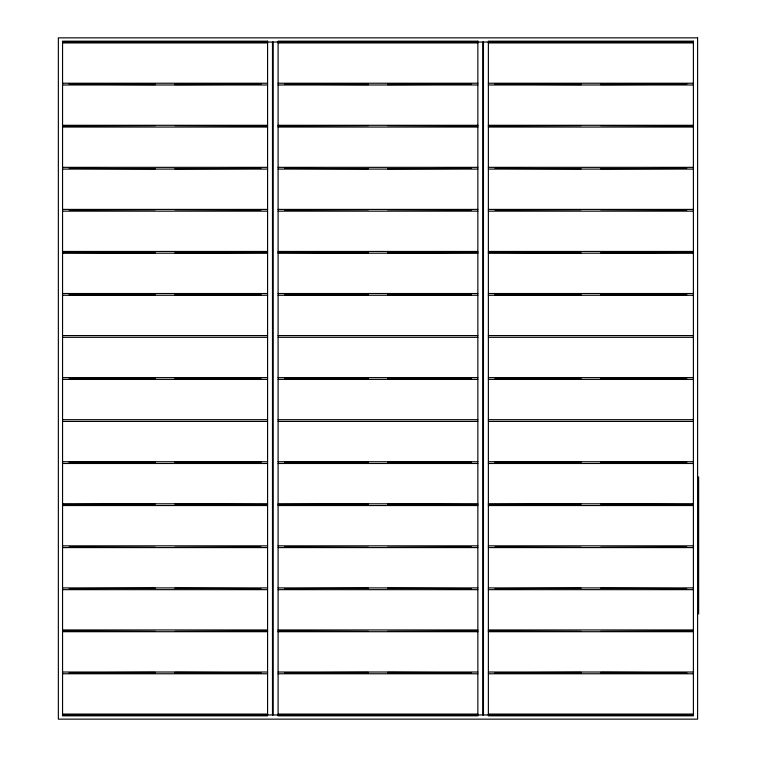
<?xml version="1.0" encoding="UTF-8"?>
<svg xmlns="http://www.w3.org/2000/svg" width="757" height="757" viewBox="0 0 757 757"><rect width="100%" height="100%" fill="white"/><g stroke="black" fill="none" stroke-linecap="round" stroke-linejoin="round"><path stroke-width="1.14" d="M62.557 42.051L693.393 42.051M62.557 42.931L267.581 42.931M278.093 42.931L477.856 42.931M488.369 42.931L693.393 42.931M62.557 83.232L267.581 83.232M278.093 83.232L477.856 83.232M488.369 83.232L693.393 83.232M69.218 83.582L155.27 83.582M174.867 83.582L260.919 83.582M284.575 83.582L368.422 83.582M387.518 83.582L471.365 83.582M495.031 83.582L581.083 83.582M600.679 83.582L686.731 83.582M155.27 84.633L69.218 84.282M174.867 84.633L260.919 84.282M368.422 84.633L284.575 84.282M387.518 84.633L471.365 84.282M581.083 84.633L495.031 84.282M600.679 84.633L686.731 84.282M62.557 84.983L267.581 84.983M278.093 84.983L477.856 84.983M488.369 84.983L693.393 84.983M62.557 125.293L267.581 125.293M278.093 125.293L477.856 125.293M488.369 125.293L693.393 125.293M155.27 125.643L69.218 125.993M174.867 125.643L260.919 125.993M368.422 125.643L284.575 125.993M387.518 125.643L471.365 125.993M581.083 125.643L495.031 125.993M600.679 125.643L686.731 125.993M62.557 125.993L69.843 125.993M260.294 125.993L267.581 125.993M278.093 125.993L285.19 125.993M470.759 125.993L477.856 125.993M488.369 125.993L495.655 125.993M686.107 125.993L693.393 125.993M62.557 127.044L267.581 127.044M278.093 127.044L477.856 127.044M488.369 127.044L693.393 127.044M62.557 167.344L267.581 167.344M278.093 167.344L477.856 167.344M488.369 167.344L693.393 167.344M155.27 168.745L69.218 168.395M174.867 168.745L260.919 168.395M368.422 168.745L284.575 168.395M387.518 168.745L471.365 168.395M581.083 168.745L495.031 168.395M600.679 168.745L686.731 168.395M62.557 169.095L267.581 169.095M278.093 169.095L477.856 169.095M488.369 169.095L693.393 169.095M62.557 209.405L267.581 209.405M278.093 209.405L477.856 209.405M488.369 209.405L693.393 209.405M155.27 209.755L69.218 210.105M174.867 209.755L260.919 210.105M368.422 209.755L284.575 210.105M387.518 209.755L471.365 210.105M581.083 209.755L495.031 210.105M600.679 209.755L686.731 210.105M62.557 211.156L267.581 211.156M278.093 211.156L477.856 211.156M488.369 211.156L693.393 211.156M62.557 251.456L267.581 251.456M278.093 251.456L477.856 251.456M488.369 251.456L693.393 251.456M62.557 252.507L69.843 252.507M260.294 252.507L267.581 252.507M278.093 252.507L285.19 252.507M470.759 252.507L477.856 252.507M488.369 252.507L495.655 252.507M686.107 252.507L693.393 252.507M155.27 252.857L69.218 252.507M174.867 252.857L260.919 252.507M368.422 252.857L284.575 252.507M387.518 252.857L471.365 252.507M581.083 252.857L495.031 252.507M600.679 252.857L686.731 252.507M62.557 253.207L267.581 253.207M278.093 253.207L477.856 253.207M488.369 253.207L693.393 253.207M62.557 293.517L267.581 293.517M278.093 293.517L477.856 293.517M488.369 293.517L693.393 293.517M155.27 293.867L69.218 294.218M174.867 293.867L260.919 294.218M368.422 293.867L284.575 294.218M387.518 293.867L471.365 294.218M581.083 293.867L495.031 294.218M600.679 293.867L686.731 294.218M69.218 294.918L155.27 294.918M174.867 294.918L260.919 294.918M284.575 294.918L368.422 294.918M387.518 294.918L471.365 294.918M495.031 294.918L581.083 294.918M600.679 294.918L686.731 294.918M62.557 295.268L267.581 295.268M278.093 295.268L477.856 295.268M488.369 295.268L693.393 295.268M62.557 335.569L267.581 335.569M278.093 335.569L477.856 335.569M488.369 335.569L693.393 335.569M62.557 337.319L267.581 337.319M278.093 337.319L477.856 337.319M488.369 337.319L693.393 337.319M62.557 377.62L267.581 377.62M278.093 377.62L477.856 377.62M488.369 377.62L693.393 377.62M69.218 377.97L155.27 377.97M174.867 377.97L260.919 377.97M284.575 377.97L368.422 377.97M387.518 377.97L471.365 377.97M495.031 377.97L581.083 377.97M600.679 377.97L686.731 377.97M69.218 379.03L155.27 379.03M174.867 379.03L260.919 379.03M284.575 379.03L368.422 379.03M387.518 379.03L471.365 379.03M495.031 379.03L581.083 379.03M600.679 379.03L686.731 379.03M62.557 379.38L267.581 379.38M278.093 379.38L477.856 379.38M488.369 379.38L693.393 379.38M62.557 419.681L267.581 419.681M278.093 419.681L477.856 419.681M488.369 419.681L693.393 419.681M62.557 421.431L267.581 421.431M278.093 421.431L477.856 421.431M488.369 421.431L693.393 421.431M62.557 461.732L267.581 461.732M278.093 461.732L477.856 461.732M488.369 461.732L693.393 461.732M69.218 462.082L155.27 462.082M174.867 462.082L260.919 462.082M284.575 462.082L368.422 462.082M387.518 462.082L471.365 462.082M495.031 462.082L581.083 462.082M600.679 462.082L686.731 462.082M155.27 463.133L69.218 462.782M174.867 463.133L260.919 462.782M368.422 463.133L284.575 462.782M387.518 463.133L471.365 462.782M581.083 463.133L495.031 462.782M600.679 463.133L686.731 462.782M62.557 463.483L267.581 463.483M278.093 463.483L477.856 463.483M488.369 463.483L693.393 463.483M62.557 503.793L267.581 503.793M278.093 503.793L477.856 503.793M488.369 503.793L693.393 503.793M155.27 504.143L69.218 504.493M174.867 504.143L260.919 504.493M368.422 504.143L284.575 504.493M387.518 504.143L471.365 504.493M581.083 504.143L495.031 504.493M600.679 504.143L686.731 504.493M62.557 504.493L69.843 504.493M260.294 504.493L267.581 504.493M278.093 504.493L285.19 504.493M470.759 504.493L477.856 504.493M488.369 504.493L495.655 504.493M686.107 504.493L693.393 504.493M62.557 505.544L267.581 505.544M278.093 505.544L477.856 505.544M488.369 505.544L693.393 505.544M62.557 545.844L267.581 545.844M278.093 545.844L477.856 545.844M488.369 545.844L693.393 545.844M155.27 547.245L69.218 546.895M174.867 547.245L260.919 546.895M368.422 547.245L284.575 546.895M387.518 547.245L471.365 546.895M581.083 547.245L495.031 546.895M600.679 547.245L686.731 546.895M62.557 547.595L267.581 547.595M278.093 547.595L477.856 547.595M488.369 547.595L693.393 547.595M62.557 587.905L267.581 587.905M278.093 587.905L477.856 587.905M488.369 587.905L693.393 587.905M155.27 588.255L69.218 588.605M174.867 588.255L260.919 588.605M368.422 588.255L284.575 588.605M387.518 588.255L471.365 588.605M581.083 588.255L495.031 588.605M600.679 588.255L686.731 588.605M62.557 589.656L267.581 589.656M278.093 589.656L477.856 589.656M488.369 589.656L693.393 589.656M62.557 629.956L267.581 629.956M278.093 629.956L477.856 629.956M488.369 629.956L693.393 629.956M62.557 631.007L69.843 631.007M260.294 631.007L267.581 631.007M278.093 631.007L285.19 631.007M470.759 631.007L477.856 631.007M488.369 631.007L495.655 631.007M686.107 631.007L693.393 631.007M155.27 631.357L69.218 631.007M174.867 631.357L260.919 631.007M368.422 631.357L284.575 631.007M387.518 631.357L471.365 631.007M581.083 631.357L495.031 631.007M600.679 631.357L686.731 631.007M62.557 631.707L267.581 631.707M278.093 631.707L477.856 631.707M488.369 631.707L693.393 631.707M62.557 672.017L267.581 672.017M278.093 672.017L477.856 672.017M488.369 672.017L693.393 672.017M155.27 672.367L69.218 672.718M174.867 672.367L260.919 672.718M368.422 672.367L284.575 672.718M387.518 672.367L471.365 672.718M581.083 672.367L495.031 672.718M600.679 672.367L686.731 672.718M69.218 673.418L155.27 673.418M174.867 673.418L260.919 673.418M284.575 673.418L368.422 673.418M387.518 673.418L471.365 673.418M495.031 673.418L581.083 673.418M600.679 673.418L686.731 673.418M62.557 673.768L267.581 673.768M278.093 673.768L477.856 673.768M488.369 673.768L693.393 673.768M62.557 714.069L267.581 714.069M278.093 714.069L477.856 714.069M488.369 714.069L693.393 714.069M62.557 714.949L693.393 714.949M698.645 476.863L698.645 613.974M483.468 42.051L483.468 714.949M482.767 42.051L482.767 714.949M273.182 42.051L273.182 714.949M272.482 42.051L272.482 714.949M697.594 37.85L58.355 37.85L58.355 719.15L697.594 719.15L697.594 37.85M267.581 41.181L62.557 41.181L62.557 715.819L267.581 715.819L267.581 41.181M477.856 41.181L278.093 41.181L278.093 715.819L477.856 715.819L477.856 41.181M693.393 41.181L488.369 41.181L488.369 715.819L693.393 715.819L693.393 41.181"/></g></svg>
